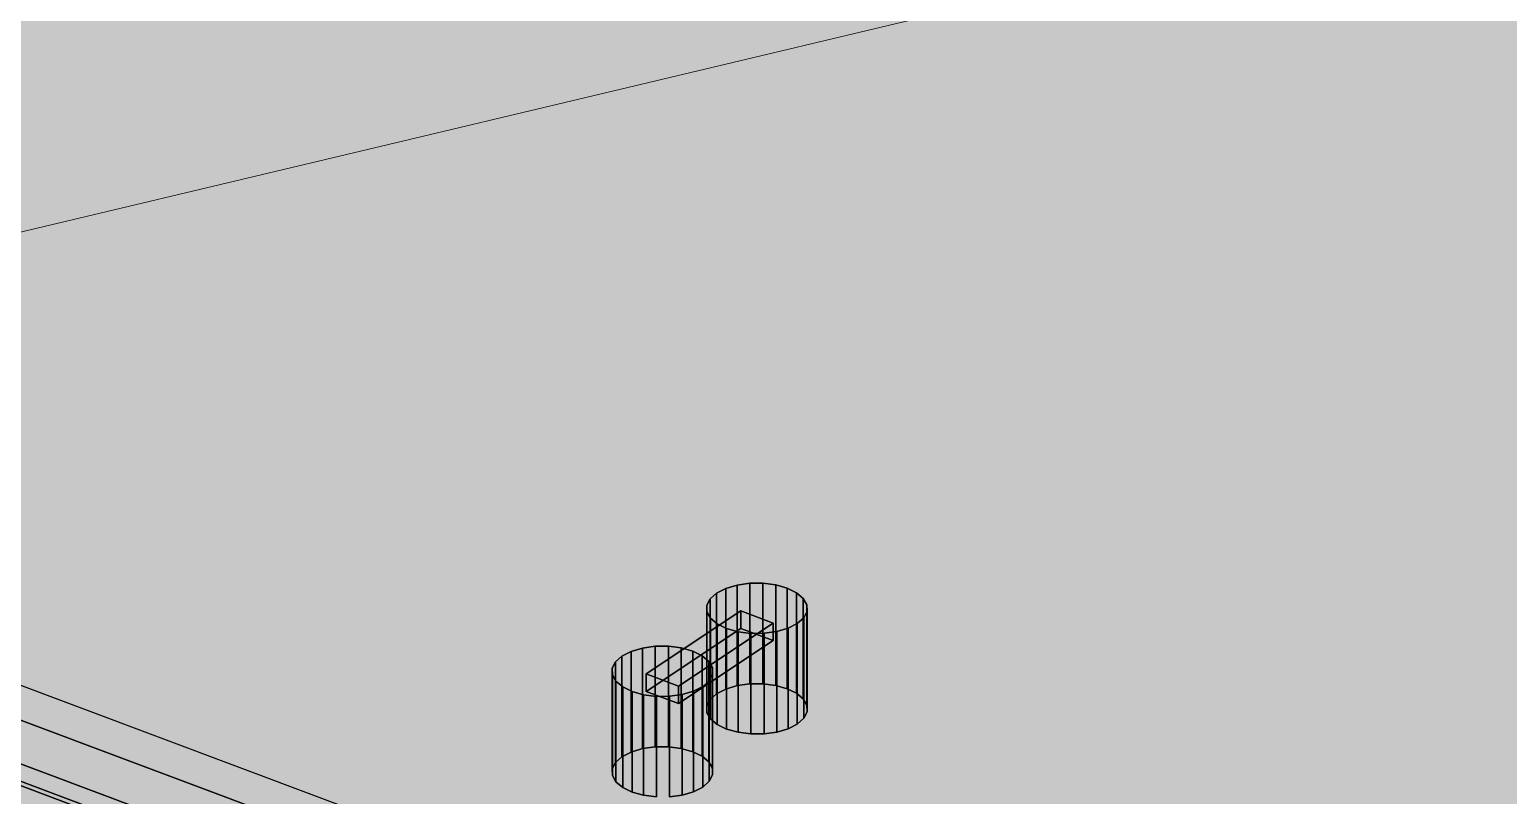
# Model space of a CAD drawing. Header units: millimetres. Extents: x 50 to 612415, y 2 to 4150.
# Drawn here: x 483100.1 to 483331.7, y 2076.5 to 2196.5 of the extents above; entities that cross this region are included whole.
import ezdxf

# ---------------------------------------------------------------- set-up
doc = ezdxf.new("R2010")
doc.units = ezdxf.units.MM
for name, color, linetype, lineweight in [('DIM', 7, 'Continuous', 13), ('HATCH', 8, 'Continuous', 9), ('OUTLINE', 7, 'Continuous', 25)]:
    doc.layers.add(name, color=color, linetype=linetype, lineweight=lineweight)

msp = doc.modelspace()

# ---------------------------------------------------------------- hatches: boundary and pattern name
at = {"layer": 'HATCH', "true_color": 0xccae87}
for points in [[(482302.6, 2721.469), (482300.534, 2722.479), (483404.917, 2049.754)], [(482300.534, 2722.479), (482644.325, 2334.482), (483403.441, 2050.476)], [(482300.534, 2722.479), (483403.441, 2050.476), (483404.917, 2049.754)], [(482517.682, 2640.813), (482302.6, 2721.469), (483655.424, 1955.814)], [(482302.6, 2721.469), (483404.917, 2049.754), (483653.949, 1956.535)], [(482302.6, 2721.469), (483653.949, 1956.535), (483655.424, 1955.814)], [(483404.917, 2044.275), (482300.534, 2717.001), (482302.6, 2715.99)], [(483403.441, 2044.997), (482644.325, 2329.004), (482300.534, 2717.001)], [(483404.917, 2044.275), (483403.441, 2044.997), (482300.534, 2717.001)], [(483655.424, 1950.335), (482302.6, 2715.99), (482517.682, 2635.334)], [(483653.949, 1951.057), (483404.917, 2044.275), (482302.6, 2715.99)], [(483655.424, 1950.335), (483653.949, 1951.057), (482302.6, 2715.99)], [(482732.765, 2560.157), (482517.682, 2640.813), (483655.424, 1955.814)], [(483655.424, 1950.335), (482517.682, 2635.334), (482732.765, 2554.679)], [(482947.847, 2479.501), (482732.765, 2560.157), (483655.424, 1955.814)], [(483655.424, 1950.335), (482732.765, 2554.679), (482947.847, 2474.023)], [(482665.499, 2504.951), (482644.904, 2326.978), (483403.441, 2044.997)], [(482666.975, 2504.229), (482665.499, 2504.951), (483404.917, 2044.275)], [(482665.499, 2504.951), (483403.441, 2044.997), (483404.917, 2044.275)], [(483008.576, 2376.129), (482666.975, 2504.229), (483655.424, 1950.335)], [(482666.975, 2504.229), (483404.917, 2044.275), (483653.949, 1951.057)], [(482666.975, 2504.229), (483653.949, 1951.057), (483655.424, 1950.335)], [(482665.499, 2498.103), (482644.904, 2320.13), (483403.441, 2038.149)], [(483403.441, 2038.149), (482644.904, 2320.13), (482665.499, 2498.103)], [(482666.975, 2497.381), (482665.499, 2498.103), (483404.917, 2037.427)], [(483404.917, 2037.427), (482665.499, 2498.103), (482666.975, 2497.381)], [(482665.499, 2498.103), (483403.441, 2038.149), (483404.917, 2037.427)], [(483404.917, 2037.427), (483403.441, 2038.149), (482665.499, 2498.103)], [(483008.576, 2369.281), (482666.975, 2497.381), (483655.424, 1943.487)], [(483655.424, 1943.487), (482666.975, 2497.381), (483008.576, 2369.281)], [(482666.975, 2497.381), (483404.917, 2037.427), (483653.949, 1944.209)], [(483653.949, 1944.209), (483404.917, 2037.427), (482666.975, 2497.381)], [(482666.975, 2497.381), (483653.949, 1944.209), (483655.424, 1943.487)], [(483655.424, 1943.487), (483653.949, 1944.209), (482666.975, 2497.381)], [(482665.499, 2495.364), (482644.904, 2317.39), (483403.441, 2035.41)], [(483403.441, 2035.41), (482644.904, 2317.39), (482665.499, 2495.364)], [(483403.441, 2034.725), (482644.904, 2316.706), (482665.499, 2494.679)], [(483404.917, 2034.688), (482665.499, 2495.364), (482666.975, 2494.642)], [(482666.975, 2494.642), (482665.499, 2495.364), (483655.424, 1940.748)], [(482665.499, 2495.364), (483403.441, 2035.41), (483404.917, 2034.688)], [(483404.917, 2034.688), (483403.441, 2035.41), (482665.499, 2495.364)], [(482665.499, 2495.364), (483404.917, 2034.688), (483653.949, 1941.47)], [(482665.499, 2495.364), (483653.949, 1941.47), (483655.424, 1940.748)], [(483655.424, 1940.063), (482665.499, 2494.679), (482666.975, 2493.957)], [(482666.975, 2493.957), (482665.499, 2494.679), (483707.276, 1909.123)], [(482665.499, 2494.679), (482695.125, 2288.68), (483327.72, 2051.457)], [(483404.917, 2034.003), (483403.441, 2034.725), (482665.499, 2494.679)], [(483653.949, 1940.785), (483404.917, 2034.003), (482665.499, 2494.679)], [(482665.499, 2494.679), (483327.72, 2051.457), (483707.276, 1909.123)], [(483655.424, 1940.063), (483653.949, 1940.785), (482665.499, 2494.679)], [(483008.576, 2366.542), (482666.975, 2494.642), (483655.424, 1940.748)], [(483655.424, 1940.748), (482666.975, 2494.642), (483008.576, 2366.542)], [(483653.949, 1941.47), (483404.917, 2034.688), (482666.975, 2494.642)], [(483655.424, 1940.748), (483653.949, 1941.47), (482666.975, 2494.642)], [(483655.424, 1940.063), (482666.975, 2493.957), (483008.576, 2365.857)], [(483008.576, 2365.857), (482666.975, 2493.957), (483707.276, 1909.123)], [(482666.975, 2490.533), (482665.499, 2491.255), (483707.276, 1905.699)], [(483707.276, 1905.699), (482665.499, 2491.255), (482666.975, 2490.533)], [(482665.499, 2491.255), (482695.125, 2285.256), (483327.72, 2048.033)], [(483327.72, 2048.033), (482695.125, 2285.256), (482665.499, 2491.255)], [(482665.499, 2491.255), (483327.72, 2048.033), (483707.276, 1905.699)], [(483707.276, 1905.699), (483327.72, 2048.033), (482665.499, 2491.255)], [(483008.576, 2362.433), (482666.975, 2490.533), (483707.276, 1905.699)], [(483707.276, 1905.699), (482666.975, 2490.533), (483008.576, 2362.433)], [(483707.276, 1900.221), (482665.499, 2485.776), (482666.975, 2485.055)], [(483327.72, 2042.555), (482695.125, 2279.778), (482665.499, 2485.776)], [(483707.276, 1900.221), (483327.72, 2042.555), (482665.499, 2485.776)], [(483707.276, 1900.221), (482666.975, 2485.055), (483008.576, 2356.954)], [(483162.929, 2398.845), (482947.847, 2479.501), (483655.424, 1955.814)], [(483655.424, 1950.335), (482947.847, 2474.023), (483162.929, 2393.367)], [(482381.801, 2423.706), (482695.125, 2304.431), (483327.72, 2067.208)], [(482632.309, 2329.766), (482381.801, 2423.706), (483707.276, 1924.874)], [(482381.801, 2423.706), (483327.72, 2067.208), (483707.276, 1924.874)], [(482381.801, 2418.228), (482695.125, 2298.952), (483327.72, 2061.729)], [(483327.72, 2061.729), (482695.125, 2298.952), (482381.801, 2418.228)], [(482632.309, 2324.288), (482381.801, 2418.228), (483707.276, 1919.396)], [(483707.276, 1919.396), (482381.801, 2418.228), (482632.309, 2324.288)], [(482381.801, 2418.228), (483327.72, 2061.729), (483707.276, 1919.396)], [(483707.276, 1919.396), (483327.72, 2061.729), (482381.801, 2418.228)], [(482381.801, 2411.38), (482695.125, 2292.104), (483327.72, 2054.881)], [(483327.72, 2054.881), (482695.125, 2292.104), (482381.801, 2411.38)], [(482632.309, 2317.44), (482381.801, 2411.38), (483707.276, 1912.548)], [(483707.276, 1912.548), (482381.801, 2411.38), (482632.309, 2317.44)], [(482381.801, 2411.38), (483327.72, 2054.881), (483707.276, 1912.548)], [(483707.276, 1912.548), (483327.72, 2054.881), (482381.801, 2411.38)], [(482381.801, 2408.641), (482695.125, 2289.365), (483327.72, 2052.142)], [(483327.72, 2052.142), (482695.125, 2289.365), (482381.801, 2408.641)], [(482632.309, 2314.7), (482381.801, 2408.641), (483707.276, 1909.808)], [(483707.276, 1909.808), (482381.801, 2408.641), (482632.309, 2314.7)], [(482381.801, 2408.641), (483327.72, 2052.142), (483707.276, 1909.808)], [(483707.276, 1909.808), (483327.72, 2052.142), (482381.801, 2408.641)], [(483327.72, 2051.457), (482695.125, 2288.68), (482381.801, 2407.956)], [(483707.276, 1909.123), (482381.801, 2407.956), (482632.309, 2314.016)], [(483707.276, 1909.123), (483327.72, 2051.457), (482381.801, 2407.956)], [(483388.132, 2233.795), (483008.576, 2376.129), (483655.424, 1950.335)], [(483388.132, 2226.947), (483008.576, 2369.281), (483655.424, 1943.487)], [(483655.424, 1943.487), (483008.576, 2369.281), (483388.132, 2226.947)], [(483388.132, 2224.208), (483008.576, 2366.542), (483655.424, 1940.748)], [(483655.424, 1940.748), (483008.576, 2366.542), (483388.132, 2224.208)], [(483655.424, 1940.063), (483008.576, 2365.857), (483388.132, 2223.523)], [(483388.132, 2223.523), (483008.576, 2365.857), (483707.276, 1909.123)], [(483388.132, 2220.099), (483008.576, 2362.433), (483707.276, 1905.699)], [(483707.276, 1905.699), (483008.576, 2362.433), (483388.132, 2220.099)], [(483707.276, 1900.221), (483008.576, 2356.954), (483388.132, 2214.621)], [(482644.325, 2334.482), (482644.881, 2333.488), (483403.441, 2050.476)], [(482644.904, 2332.456), (482644.391, 2331.456), (483403.441, 2050.476)], [(482644.881, 2333.488), (482644.904, 2332.456), (483403.441, 2050.476)], [(483391.358, 2048.785), (482643.379, 2330.557), (482641.935, 2329.819)], [(482644.391, 2331.456), (482643.379, 2330.557), (483392.371, 2049.685)], [(483391.358, 2048.785), (483392.371, 2049.685), (482643.379, 2330.557)], [(482644.391, 2331.456), (483397.579, 2051.227), (483399.643, 2051.238)], [(482644.391, 2331.456), (483399.643, 2051.238), (483401.642, 2050.982)], [(482644.391, 2331.456), (483395.591, 2050.949), (483397.579, 2051.227)], [(482644.391, 2331.456), (483401.642, 2050.982), (483403.441, 2050.476)], [(482644.391, 2331.456), (483393.814, 2050.423), (483395.591, 2050.949)], [(482644.391, 2331.456), (483392.371, 2049.685), (483393.814, 2050.423)], [(483391.358, 2048.785), (482634.107, 2329.26), (482632.309, 2329.766)], [(483390.846, 2047.786), (483391.358, 2048.785), (482632.309, 2329.766)], [(483390.869, 2046.754), (483390.846, 2047.786), (482632.309, 2329.766)], [(483391.425, 2045.76), (483390.869, 2046.754), (482632.309, 2329.766)], [(483392.477, 2044.871), (483391.425, 2045.76), (482632.309, 2329.766)], [(483393.952, 2044.15), (483392.477, 2044.871), (482632.309, 2329.766)], [(483393.952, 2044.15), (482632.309, 2329.766), (483707.276, 1924.874)], [(483391.358, 2048.785), (482636.107, 2329.004), (482634.107, 2329.26)], [(483391.358, 2048.785), (482638.171, 2329.015), (482636.107, 2329.004)], [(483391.358, 2048.785), (482640.159, 2329.293), (482638.171, 2329.015)], [(483391.358, 2048.785), (482641.935, 2329.819), (482640.159, 2329.293)], [(483403.441, 2044.997), (482644.881, 2328.01), (482644.325, 2329.004)], [(483403.441, 2044.997), (482644.904, 2326.978), (482644.881, 2328.01)], [(482644.391, 2325.978), (482643.379, 2325.078), (483392.371, 2044.206)], [(483392.371, 2044.206), (482643.379, 2325.078), (482644.391, 2325.978)], [(482644.904, 2326.978), (482644.391, 2325.978), (483403.441, 2044.997)], [(483403.441, 2044.997), (482644.391, 2325.978), (482644.904, 2326.978)], [(482644.391, 2325.978), (483397.579, 2045.748), (483399.643, 2045.76)], [(483399.643, 2045.76), (483397.579, 2045.748), (482644.391, 2325.978)], [(482644.391, 2325.978), (483399.643, 2045.76), (483401.642, 2045.503)], [(483401.642, 2045.503), (483399.643, 2045.76), (482644.391, 2325.978)], [(482644.391, 2325.978), (483395.591, 2045.47), (483397.579, 2045.748)], [(483397.579, 2045.748), (483395.591, 2045.47), (482644.391, 2325.978)], [(482644.391, 2325.978), (483401.642, 2045.503), (483403.441, 2044.997)], [(483403.441, 2044.997), (483401.642, 2045.503), (482644.391, 2325.978)], [(482644.391, 2325.978), (483393.814, 2044.944), (483395.591, 2045.47)], [(483395.591, 2045.47), (483393.814, 2044.944), (482644.391, 2325.978)], [(482644.391, 2325.978), (483392.371, 2044.206), (483393.814, 2044.944)], [(483393.814, 2044.944), (483392.371, 2044.206), (482644.391, 2325.978)], [(483391.358, 2043.307), (482634.107, 2323.781), (482632.309, 2324.288)], [(482632.309, 2324.288), (482634.107, 2323.781), (483391.358, 2043.307)], [(482632.309, 2324.288), (483391.358, 2043.307), (483390.846, 2042.307)], [(483390.846, 2042.307), (483391.358, 2043.307), (482632.309, 2324.288)], [(483390.869, 2041.275), (483390.846, 2042.307), (482632.309, 2324.288)], [(482632.309, 2324.288), (483390.846, 2042.307), (483390.869, 2041.275)], [(483391.425, 2040.281), (483390.869, 2041.275), (482632.309, 2324.288)], [(482632.309, 2324.288), (483390.869, 2041.275), (483391.425, 2040.281)], [(482632.309, 2324.288), (483391.425, 2040.281), (483392.477, 2039.393)], [(483392.477, 2039.393), (483391.425, 2040.281), (482632.309, 2324.288)], [(483393.952, 2038.671), (483392.477, 2039.393), (482632.309, 2324.288)], [(482632.309, 2324.288), (483392.477, 2039.393), (483393.952, 2038.671)], [(483393.952, 2038.671), (482632.309, 2324.288), (483707.276, 1919.396)], [(483707.276, 1919.396), (482632.309, 2324.288), (483393.952, 2038.671)], [(483391.358, 2043.307), (482636.107, 2323.525), (482634.107, 2323.781)], [(482634.107, 2323.781), (482636.107, 2323.525), (483391.358, 2043.307)], [(483391.358, 2043.307), (482638.171, 2323.537), (482636.107, 2323.525)], [(482636.107, 2323.525), (482638.171, 2323.537), (483391.358, 2043.307)], [(483391.358, 2043.307), (482640.159, 2323.815), (482638.171, 2323.537)], [(482638.171, 2323.537), (482640.159, 2323.815), (483391.358, 2043.307)], [(483391.358, 2043.307), (482641.935, 2324.341), (482640.159, 2323.815)], [(482640.159, 2323.815), (482641.935, 2324.341), (483391.358, 2043.307)], [(483391.358, 2043.307), (482643.379, 2325.078), (482641.935, 2324.341)], [(482641.935, 2324.341), (482643.379, 2325.078), (483391.358, 2043.307)], [(483391.358, 2043.307), (483392.371, 2044.206), (482643.379, 2325.078)], [(482643.379, 2325.078), (483392.371, 2044.206), (483391.358, 2043.307)], [(482644.391, 2319.13), (482643.379, 2318.23), (483392.371, 2037.358)], [(483392.371, 2037.358), (482643.379, 2318.23), (482644.391, 2319.13)], [(482644.904, 2320.13), (482644.391, 2319.13), (483403.441, 2038.149)], [(483403.441, 2038.149), (482644.391, 2319.13), (482644.904, 2320.13)], [(482644.391, 2319.13), (483397.579, 2038.9), (483399.643, 2038.912)], [(483399.643, 2038.912), (483397.579, 2038.9), (482644.391, 2319.13)], [(482644.391, 2319.13), (483399.643, 2038.912), (483401.642, 2038.655)], [(483401.642, 2038.655), (483399.643, 2038.912), (482644.391, 2319.13)], [(482644.391, 2319.13), (483395.591, 2038.622), (483397.579, 2038.9)], [(483397.579, 2038.9), (483395.591, 2038.622), (482644.391, 2319.13)], [(482644.391, 2319.13), (483401.642, 2038.655), (483403.441, 2038.149)], [(483403.441, 2038.149), (483401.642, 2038.655), (482644.391, 2319.13)], [(482644.391, 2319.13), (483393.814, 2038.096), (483395.591, 2038.622)], [(483395.591, 2038.622), (483393.814, 2038.096), (482644.391, 2319.13)], [(482644.391, 2319.13), (483392.371, 2037.358), (483393.814, 2038.096)], [(483393.814, 2038.096), (483392.371, 2037.358), (482644.391, 2319.13)], [(483391.358, 2036.459), (482634.107, 2316.933), (482632.309, 2317.44)], [(482632.309, 2317.44), (482634.107, 2316.933), (483391.358, 2036.459)], [(482632.309, 2317.44), (483391.358, 2036.459), (483390.846, 2035.459)], [(483390.846, 2035.459), (483391.358, 2036.459), (482632.309, 2317.44)], [(483390.869, 2034.427), (483390.846, 2035.459), (482632.309, 2317.44)], [(482632.309, 2317.44), (483390.846, 2035.459), (483390.869, 2034.427)], [(483391.425, 2033.433), (483390.869, 2034.427), (482632.309, 2317.44)], [(482632.309, 2317.44), (483390.869, 2034.427), (483391.425, 2033.433)], [(482632.309, 2317.44), (483391.425, 2033.433), (483392.477, 2032.545)], [(483392.477, 2032.545), (483391.425, 2033.433), (482632.309, 2317.44)], [(483393.952, 2031.823), (483392.477, 2032.545), (482632.309, 2317.44)], [(482632.309, 2317.44), (483392.477, 2032.545), (483393.952, 2031.823)], [(483393.952, 2031.823), (482632.309, 2317.44), (483707.276, 1912.548)], [(483707.276, 1912.548), (482632.309, 2317.44), (483393.952, 2031.823)], [(483391.358, 2036.459), (482636.107, 2316.677), (482634.107, 2316.933)], [(482634.107, 2316.933), (482636.107, 2316.677), (483391.358, 2036.459)], [(483391.358, 2036.459), (482638.171, 2316.689), (482636.107, 2316.677)], [(482636.107, 2316.677), (482638.171, 2316.689), (483391.358, 2036.459)], [(483391.358, 2036.459), (482640.159, 2316.967), (482638.171, 2316.689)], [(482638.171, 2316.689), (482640.159, 2316.967), (483391.358, 2036.459)], [(483391.358, 2036.459), (482641.935, 2317.493), (482640.159, 2316.967)], [(482640.159, 2316.967), (482641.935, 2317.493), (483391.358, 2036.459)], [(483391.358, 2036.459), (482643.379, 2318.23), (482641.935, 2317.493)], [(482641.935, 2317.493), (482643.379, 2318.23), (483391.358, 2036.459)], [(483391.358, 2036.459), (483392.371, 2037.358), (482643.379, 2318.23)], [(482643.379, 2318.23), (483392.371, 2037.358), (483391.358, 2036.459)], [(482644.391, 2316.391), (482643.379, 2315.491), (483392.371, 2034.619)], [(483392.371, 2034.619), (482643.379, 2315.491), (482644.391, 2316.391)], [(482644.904, 2317.39), (482644.391, 2316.391), (483403.441, 2035.41)], [(483403.441, 2035.41), (482644.391, 2316.391), (482644.904, 2317.39)], [(483403.441, 2034.725), (482644.391, 2315.706), (482644.904, 2316.706)], [(482644.391, 2316.391), (483397.579, 2036.161), (483399.643, 2036.172)], [(483399.643, 2036.172), (483397.579, 2036.161), (482644.391, 2316.391)], [(482644.391, 2316.391), (483399.643, 2036.172), (483401.642, 2035.916)], [(483401.642, 2035.916), (483399.643, 2036.172), (482644.391, 2316.391)], [(482644.391, 2316.391), (483395.591, 2035.883), (483397.579, 2036.161)], [(483397.579, 2036.161), (483395.591, 2035.883), (482644.391, 2316.391)], [(482644.391, 2316.391), (483401.642, 2035.916), (483403.441, 2035.41)], [(483403.441, 2035.41), (483401.642, 2035.916), (482644.391, 2316.391)], [(482644.391, 2316.391), (483393.814, 2035.357), (483395.591, 2035.883)], [(483395.591, 2035.883), (483393.814, 2035.357), (482644.391, 2316.391)], [(482644.391, 2316.391), (483392.371, 2034.619), (483393.814, 2035.357)], [(483393.814, 2035.357), (483392.371, 2034.619), (482644.391, 2316.391)], [(483391.358, 2033.72), (482634.107, 2314.194), (482632.309, 2314.7)], [(482632.309, 2314.7), (482634.107, 2314.194), (483391.358, 2033.72)], [(482632.309, 2314.7), (483391.358, 2033.72), (483390.846, 2032.72)], [(483390.846, 2032.72), (483391.358, 2033.72), (482632.309, 2314.7)], [(483390.869, 2031.688), (483390.846, 2032.72), (482632.309, 2314.7)], [(482632.309, 2314.7), (483390.846, 2032.72), (483390.869, 2031.688)], [(483391.425, 2030.694), (483390.869, 2031.688), (482632.309, 2314.7)], [(482632.309, 2314.7), (483390.869, 2031.688), (483391.425, 2030.694)], [(482632.309, 2314.7), (483391.425, 2030.694), (483392.477, 2029.806)], [(483392.477, 2029.806), (483391.425, 2030.694), (482632.309, 2314.7)], [(483393.952, 2029.084), (483392.477, 2029.806), (482632.309, 2314.7)], [(482632.309, 2314.7), (483392.477, 2029.806), (483393.952, 2029.084)], [(483393.952, 2029.084), (482632.309, 2314.7), (483707.276, 1909.808)], [(483707.276, 1909.808), (482632.309, 2314.7), (483393.952, 2029.084)], [(482632.309, 2314.016), (482634.107, 2313.509), (483391.358, 2033.035)], [(482632.309, 2314.016), (483391.358, 2033.035), (483390.846, 2032.035)], [(482632.309, 2314.016), (483390.846, 2032.035), (483390.869, 2031.003)], [(482632.309, 2314.016), (483390.869, 2031.003), (483391.425, 2030.009)], [(482632.309, 2314.016), (483391.425, 2030.009), (483392.477, 2029.121)], [(482632.309, 2314.016), (483392.477, 2029.121), (483393.952, 2028.399)], [(483707.276, 1909.123), (482632.309, 2314.016), (483393.952, 2028.399)], [(483391.358, 2033.72), (482636.107, 2313.938), (482634.107, 2314.194)], [(482634.107, 2314.194), (482636.107, 2313.938), (483391.358, 2033.72)], [(483391.358, 2033.72), (482638.171, 2313.949), (482636.107, 2313.938)], [(482636.107, 2313.938), (482638.171, 2313.949), (483391.358, 2033.72)], [(483391.358, 2033.72), (482640.159, 2314.227), (482638.171, 2313.949)], [(482638.171, 2313.949), (482640.159, 2314.227), (483391.358, 2033.72)], [(483391.358, 2033.72), (482641.935, 2314.753), (482640.159, 2314.227)], [(482640.159, 2314.227), (482641.935, 2314.753), (483391.358, 2033.72)], [(482640.159, 2313.543), (482641.935, 2314.069), (483391.358, 2033.035)], [(483391.358, 2033.72), (482643.379, 2315.491), (482641.935, 2314.753)], [(482641.935, 2314.753), (482643.379, 2315.491), (483391.358, 2033.72)], [(482641.935, 2314.069), (482643.379, 2314.806), (483391.358, 2033.035)], [(483392.371, 2033.934), (482643.379, 2314.806), (482644.391, 2315.706)], [(483391.358, 2033.72), (483392.371, 2034.619), (482643.379, 2315.491)], [(482643.379, 2315.491), (483392.371, 2034.619), (483391.358, 2033.72)], [(482643.379, 2314.806), (483392.371, 2033.934), (483391.358, 2033.035)], [(483399.643, 2035.487), (483397.579, 2035.476), (482644.391, 2315.706)], [(483401.642, 2035.231), (483399.643, 2035.487), (482644.391, 2315.706)], [(483397.579, 2035.476), (483395.591, 2035.198), (482644.391, 2315.706)], [(483403.441, 2034.725), (483401.642, 2035.231), (482644.391, 2315.706)], [(483395.591, 2035.198), (483393.814, 2034.672), (482644.391, 2315.706)], [(483393.814, 2034.672), (483392.371, 2033.934), (482644.391, 2315.706)], [(482634.107, 2313.509), (482636.107, 2313.253), (483391.358, 2033.035)], [(482636.107, 2313.253), (482638.171, 2313.265), (483391.358, 2033.035)], [(482638.171, 2313.265), (482640.159, 2313.543), (483391.358, 2033.035)], [(482695.125, 2304.431), (482638.192, 2266.475), (483270.786, 2029.252)], [(482695.125, 2304.431), (483270.786, 2029.252), (483327.72, 2067.208)], [(482695.125, 2298.952), (482638.192, 2260.997), (483270.786, 2023.774)], [(483270.786, 2023.774), (482638.192, 2260.997), (482695.125, 2298.952)], [(482695.125, 2298.952), (483270.786, 2023.774), (483327.72, 2061.729)], [(483327.72, 2061.729), (483270.786, 2023.774), (482695.125, 2298.952)], [(482695.125, 2292.104), (482638.192, 2254.149), (483270.786, 2016.926)], [(483270.786, 2016.926), (482638.192, 2254.149), (482695.125, 2292.104)], [(482695.125, 2292.104), (483270.786, 2016.926), (483327.72, 2054.881)], [(483327.72, 2054.881), (483270.786, 2016.926), (482695.125, 2292.104)], [(482695.125, 2289.365), (482638.192, 2251.409), (483270.786, 2014.186)], [(483270.786, 2014.186), (482638.192, 2251.409), (482695.125, 2289.365)], [(482695.125, 2288.68), (482638.192, 2250.725), (483270.786, 2013.502)], [(483270.786, 2013.502), (482638.192, 2250.725), (482695.125, 2288.68)], [(482695.125, 2289.365), (483270.786, 2014.186), (483327.72, 2052.142)], [(483327.72, 2052.142), (483270.786, 2014.186), (482695.125, 2289.365)], [(482695.125, 2288.68), (483270.786, 2013.502), (483327.72, 2051.457)], [(483327.72, 2051.457), (483270.786, 2013.502), (482695.125, 2288.68)], [(482695.125, 2285.256), (482638.192, 2247.301), (483270.786, 2010.078)], [(483270.786, 2010.078), (482638.192, 2247.301), (482695.125, 2285.256)], [(482695.125, 2285.256), (483270.786, 2010.078), (483327.72, 2048.033)], [(483327.72, 2048.033), (483270.786, 2010.078), (482695.125, 2285.256)], [(483270.786, 2004.599), (482638.192, 2241.822), (482695.125, 2279.778)], [(483327.72, 2042.555), (483270.786, 2004.599), (482695.125, 2279.778)]]:
    msp.add_hatch(color=43, dxfattribs=at).paths.add_polyline_path(points)
at = {"layer": 'HATCH', "true_color": 0xc0a47f}
for points in [[(483270.786, 2023.774), (482638.192, 2260.997), (482638.192, 2266.475), (483270.786, 2029.252)], [(483270.786, 2016.926), (482638.192, 2254.149), (482638.192, 2260.997), (483270.786, 2023.774)], [(483270.786, 2014.186), (482638.192, 2251.409), (482638.192, 2254.149), (483270.786, 2016.926)], [(483270.786, 2013.502), (482638.192, 2250.725), (482638.192, 2251.409), (483270.786, 2014.186)], [(483270.786, 2010.078), (482638.192, 2247.301), (482638.192, 2250.725), (483270.786, 2013.502)]]:
    msp.add_hatch(color=33, dxfattribs=at).paths.add_polyline_path(points)
at = {"layer": 'HATCH', "true_color": 0xa8aeb1}
for points in [[(483207.653, 2092.457), (483206.641, 2091.558), (483206.641, 2107.308), (483207.653, 2108.208)], [(483220.305, 2087.713), (483221.318, 2088.612), (483221.318, 2104.363), (483220.305, 2103.463)], [(483192.851, 2082.589), (483191.838, 2081.689), (483191.838, 2097.44), (483192.851, 2098.339)], [(483205.502, 2077.844), (483206.515, 2078.744), (483206.515, 2094.494), (483205.502, 2093.595)]]:
    msp.add_hatch(color=253, dxfattribs=at).paths.add_polyline_path(points)
at = {"layer": 'HATCH', "true_color": 0xb7bcc0}
for points in [[(483217.085, 2102.2), (483207.653, 2108.208), (483206.641, 2107.308)], [(483217.085, 2102.2), (483209.097, 2108.946), (483207.653, 2108.208)], [(483217.085, 2102.2), (483210.873, 2109.472), (483209.097, 2108.946)], [(483217.085, 2102.2), (483212.861, 2109.75), (483210.873, 2109.472)], [(483217.085, 2102.2), (483214.925, 2109.761), (483212.861, 2109.75)], [(483217.085, 2102.2), (483216.925, 2109.505), (483214.925, 2109.761)], [(483217.085, 2102.2), (483218.724, 2108.999), (483216.925, 2109.505)], [(483217.085, 2102.2), (483220.199, 2108.277), (483218.724, 2108.999)], [(483217.085, 2102.2), (483221.251, 2107.389), (483220.199, 2108.277)], [(483211.449, 2105.415), (483196.646, 2095.546), (483201.707, 2093.649)], [(483211.449, 2105.415), (483201.707, 2093.649), (483216.51, 2103.517)], [(483217.085, 2102.2), (483206.641, 2107.308), (483206.129, 2106.309)], [(483217.085, 2102.2), (483206.129, 2106.309), (483206.151, 2105.277)], [(483217.085, 2102.2), (483221.807, 2106.395), (483221.251, 2107.389)], [(483217.085, 2102.2), (483221.83, 2105.363), (483221.807, 2106.395)], [(483217.085, 2102.2), (483206.151, 2105.277), (483206.707, 2104.283)], [(483217.085, 2102.2), (483206.707, 2104.283), (483207.759, 2103.394)], [(483217.085, 2102.2), (483207.759, 2103.394), (483209.235, 2102.673)], [(483217.085, 2102.2), (483221.318, 2104.363), (483221.83, 2105.363)], [(483217.085, 2102.2), (483220.305, 2103.463), (483221.318, 2104.363)], [(483217.085, 2102.2), (483218.862, 2102.726), (483220.305, 2103.463)], [(483201.707, 2090.909), (483196.646, 2092.807), (483211.449, 2102.676)], [(483216.51, 2100.778), (483201.707, 2090.909), (483211.449, 2102.676)], [(483217.085, 2102.2), (483209.235, 2102.673), (483211.034, 2102.166)], [(483217.085, 2102.2), (483211.034, 2102.166), (483213.033, 2101.91)], [(483217.085, 2102.2), (483213.033, 2101.91), (483215.097, 2101.922)], [(483202.283, 2092.331), (483194.294, 2099.077), (483192.851, 2098.339)], [(483202.283, 2092.331), (483196.07, 2099.603), (483194.294, 2099.077)], [(483202.283, 2092.331), (483198.058, 2099.881), (483196.07, 2099.603)], [(483202.283, 2092.331), (483200.122, 2099.893), (483198.058, 2099.881)], [(483202.283, 2092.331), (483202.122, 2099.636), (483200.122, 2099.893)], [(483202.283, 2092.331), (483203.921, 2099.13), (483202.122, 2099.636)], [(483202.283, 2092.331), (483205.397, 2098.408), (483203.921, 2099.13)], [(483202.283, 2092.331), (483191.838, 2097.44), (483191.326, 2096.44)], [(483202.283, 2092.331), (483191.326, 2096.44), (483191.349, 2095.408)], [(483202.283, 2092.331), (483192.851, 2098.339), (483191.838, 2097.44)], [(483202.283, 2092.331), (483206.448, 2097.52), (483205.397, 2098.408)], [(483202.283, 2092.331), (483207.004, 2096.526), (483206.448, 2097.52)], [(483202.283, 2092.331), (483207.027, 2095.494), (483207.004, 2096.526)], [(483202.283, 2092.331), (483191.349, 2095.408), (483191.905, 2094.414)], [(483202.283, 2092.331), (483191.905, 2094.414), (483192.956, 2093.526)], [(483202.283, 2092.331), (483206.515, 2094.494), (483207.027, 2095.494)], [(483202.283, 2092.331), (483205.502, 2093.595), (483206.515, 2094.494)], [(483210.873, 2093.721), (483212.861, 2093.999), (483217.085, 2086.449)], [(483212.861, 2093.999), (483214.925, 2094.011), (483217.085, 2086.449)], [(483214.925, 2094.011), (483216.925, 2093.754), (483217.085, 2086.449)], [(483202.283, 2092.331), (483192.956, 2093.526), (483194.432, 2092.804)], [(483202.283, 2092.331), (483194.432, 2092.804), (483196.231, 2092.298)], [(483202.283, 2092.331), (483196.231, 2092.298), (483198.231, 2092.042)], [(483202.283, 2092.331), (483198.231, 2092.042), (483200.295, 2092.053)], [(483202.283, 2092.331), (483204.059, 2092.857), (483205.502, 2093.595)], [(483206.129, 2090.558), (483206.641, 2091.558), (483217.085, 2086.449)], [(483206.641, 2091.558), (483207.653, 2092.457), (483217.085, 2086.449)], [(483207.653, 2092.457), (483209.097, 2093.195), (483217.085, 2086.449)], [(483209.097, 2093.195), (483210.873, 2093.721), (483217.085, 2086.449)], [(483216.925, 2093.754), (483218.724, 2093.248), (483217.085, 2086.449)], [(483218.724, 2093.248), (483220.199, 2092.526), (483217.085, 2086.449)], [(483220.199, 2092.526), (483221.251, 2091.638), (483217.085, 2086.449)], [(483221.251, 2091.638), (483221.807, 2090.644), (483217.085, 2086.449)], [(483206.151, 2089.526), (483206.129, 2090.558), (483217.085, 2086.449)], [(483206.707, 2088.532), (483206.151, 2089.526), (483217.085, 2086.449)], [(483221.807, 2090.644), (483221.83, 2089.612), (483217.085, 2086.449)], [(483221.83, 2089.612), (483221.318, 2088.612), (483217.085, 2086.449)], [(483207.759, 2087.644), (483206.707, 2088.532), (483217.085, 2086.449)], [(483209.235, 2086.922), (483207.759, 2087.644), (483217.085, 2086.449)], [(483211.034, 2086.416), (483209.235, 2086.922), (483217.085, 2086.449)], [(483221.318, 2088.612), (483220.305, 2087.713), (483217.085, 2086.449)], [(483220.305, 2087.713), (483218.862, 2086.975), (483217.085, 2086.449)], [(483213.033, 2086.16), (483211.034, 2086.416), (483217.085, 2086.449)], [(483215.097, 2086.171), (483213.033, 2086.16), (483217.085, 2086.449)], [(483191.838, 2081.689), (483192.851, 2082.589), (483202.283, 2076.581)], [(483192.851, 2082.589), (483194.294, 2083.327), (483202.283, 2076.581)], [(483194.294, 2083.327), (483196.07, 2083.853), (483202.283, 2076.581)], [(483196.07, 2083.853), (483198.058, 2084.131), (483202.283, 2076.581)], [(483198.058, 2084.131), (483200.122, 2084.142), (483202.283, 2076.581)], [(483200.122, 2084.142), (483202.122, 2083.886), (483202.283, 2076.581)], [(483202.122, 2083.886), (483203.921, 2083.38), (483202.283, 2076.581)], [(483203.921, 2083.38), (483205.397, 2082.658), (483202.283, 2076.581)], [(483205.397, 2082.658), (483206.448, 2081.77), (483202.283, 2076.581)], [(483191.326, 2080.69), (483191.838, 2081.689), (483202.283, 2076.581)], [(483191.349, 2079.658), (483191.326, 2080.69), (483202.283, 2076.581)], [(483206.448, 2081.77), (483207.004, 2080.776), (483202.283, 2076.581)], [(483207.004, 2080.776), (483207.027, 2079.744), (483202.283, 2076.581)], [(483191.905, 2078.664), (483191.349, 2079.658), (483202.283, 2076.581)], [(483192.956, 2077.776), (483191.905, 2078.664), (483202.283, 2076.581)], [(483194.432, 2077.054), (483192.956, 2077.776), (483202.283, 2076.581)], [(483207.027, 2079.744), (483206.515, 2078.744), (483202.283, 2076.581)], [(483206.515, 2078.744), (483205.502, 2077.844), (483202.283, 2076.581)], [(483205.502, 2077.844), (483204.059, 2077.107), (483202.283, 2076.581)], [(483196.231, 2076.548), (483194.432, 2077.054), (483202.283, 2076.581)], [(483198.231, 2076.291), (483196.231, 2076.548), (483202.283, 2076.581)], [(483200.295, 2076.303), (483198.231, 2076.291), (483202.283, 2076.581)]]:
    msp.add_hatch(color=9, dxfattribs=at).paths.add_polyline_path(points)
at = {"layer": 'HATCH', "true_color": 0xabb0b4}
for points in [[(483209.097, 2093.195), (483207.653, 2092.457), (483207.653, 2108.208), (483209.097, 2108.946)], [(483220.199, 2092.526), (483218.724, 2093.248), (483218.724, 2108.999), (483220.199, 2108.277)], [(483207.759, 2087.644), (483209.235, 2086.922), (483209.235, 2102.673), (483207.759, 2103.394)], [(483218.862, 2086.975), (483220.305, 2087.713), (483220.305, 2103.463), (483218.862, 2102.726)], [(483194.294, 2083.327), (483192.851, 2082.589), (483192.851, 2098.339), (483194.294, 2099.077)], [(483205.397, 2082.658), (483203.921, 2083.38), (483203.921, 2099.13), (483205.397, 2098.408)], [(483192.956, 2077.776), (483194.432, 2077.054), (483194.432, 2092.804), (483192.956, 2093.526)], [(483204.059, 2077.107), (483205.502, 2077.844), (483205.502, 2093.595), (483204.059, 2092.857)]]:
    msp.add_hatch(color=253, dxfattribs=at).paths.add_polyline_path(points)
at = {"layer": 'HATCH', "true_color": 0xadb2b6}
for points in [[(483210.873, 2093.721), (483209.097, 2093.195), (483209.097, 2108.946), (483210.873, 2109.472)], [(483218.724, 2093.248), (483216.925, 2093.754), (483216.925, 2109.505), (483218.724, 2108.999)], [(483209.235, 2086.922), (483211.034, 2086.416), (483211.034, 2102.166), (483209.235, 2102.673)], [(483217.085, 2086.449), (483218.862, 2086.975), (483218.862, 2102.726), (483217.085, 2102.2)], [(483196.07, 2083.853), (483194.294, 2083.327), (483194.294, 2099.077), (483196.07, 2099.603)], [(483203.921, 2083.38), (483202.122, 2083.886), (483202.122, 2099.636), (483203.921, 2099.13)], [(483194.432, 2077.054), (483196.231, 2076.548), (483196.231, 2092.298), (483194.432, 2092.804)], [(483202.283, 2076.581), (483204.059, 2077.107), (483204.059, 2092.857), (483202.283, 2092.331)]]:
    msp.add_hatch(color=253, dxfattribs=at).paths.add_polyline_path(points)
at = {"layer": 'HATCH', "true_color": 0xaeb3b7}
for points in [[(483212.861, 2093.999), (483210.873, 2093.721), (483210.873, 2109.472), (483212.861, 2109.75)], [(483216.925, 2093.754), (483214.925, 2094.011), (483214.925, 2109.761), (483216.925, 2109.505)], [(483211.034, 2086.416), (483213.033, 2086.16), (483213.033, 2101.91), (483211.034, 2102.166)], [(483215.097, 2086.171), (483217.085, 2086.449), (483217.085, 2102.2), (483215.097, 2101.922)], [(483198.058, 2084.131), (483196.07, 2083.853), (483196.07, 2099.603), (483198.058, 2099.881)], [(483202.122, 2083.886), (483200.122, 2084.142), (483200.122, 2099.893), (483202.122, 2099.636)], [(483196.231, 2076.548), (483198.231, 2076.291), (483198.231, 2092.042), (483196.231, 2092.298)], [(483200.295, 2076.303), (483202.283, 2076.581), (483202.283, 2092.331), (483200.295, 2092.053)]]:
    msp.add_hatch(color=253, dxfattribs=at).paths.add_polyline_path(points)
at = {"layer": 'HATCH', "true_color": 0xaeb4b7}
for points in [[(483214.925, 2094.011), (483212.861, 2093.999), (483212.861, 2109.75), (483214.925, 2109.761)], [(483213.033, 2086.16), (483215.097, 2086.171), (483215.097, 2101.922), (483213.033, 2101.91)], [(483200.122, 2084.142), (483198.058, 2084.131), (483198.058, 2099.881), (483200.122, 2099.893)], [(483198.231, 2076.291), (483200.295, 2076.303), (483200.295, 2092.053), (483198.231, 2092.042)]]:
    msp.add_hatch(color=253, dxfattribs=at).paths.add_polyline_path(points)
at = {"layer": 'HATCH', "true_color": 0xa9aeb1}
for points in [[(483221.251, 2091.638), (483220.199, 2092.526), (483220.199, 2108.277), (483221.251, 2107.389)], [(483206.707, 2088.532), (483207.759, 2087.644), (483207.759, 2103.394), (483206.707, 2104.283)], [(483206.448, 2081.77), (483205.397, 2082.658), (483205.397, 2098.408), (483206.448, 2097.52)], [(483191.905, 2078.664), (483192.956, 2077.776), (483192.956, 2093.526), (483191.905, 2094.414)]]:
    msp.add_hatch(color=253, dxfattribs=at).paths.add_polyline_path(points)
at = {"layer": 'HATCH', "true_color": 0xaaafb2}
for points in [[(483211.449, 2102.676), (483196.646, 2092.807), (483196.646, 2095.546), (483211.449, 2105.415)], [(483201.707, 2090.909), (483216.51, 2100.778), (483216.51, 2103.517), (483201.707, 2093.649)]]:
    msp.add_hatch(color=253, dxfattribs=at).paths.add_polyline_path(points)
at = {"layer": 'HATCH', "true_color": 0xa6abae}
for points in [[(483206.641, 2091.558), (483206.129, 2090.558), (483206.129, 2106.309), (483206.641, 2107.308)], [(483221.807, 2090.644), (483221.251, 2091.638), (483221.251, 2107.389), (483221.807, 2106.395)], [(483206.151, 2089.526), (483206.707, 2088.532), (483206.707, 2104.283), (483206.151, 2105.277)], [(483221.318, 2088.612), (483221.83, 2089.612), (483221.83, 2105.363), (483221.318, 2104.363)], [(483191.838, 2081.689), (483191.326, 2080.69), (483191.326, 2096.44), (483191.838, 2097.44)], [(483207.004, 2080.776), (483206.448, 2081.77), (483206.448, 2097.52), (483207.004, 2096.526)], [(483191.349, 2079.658), (483191.905, 2078.664), (483191.905, 2094.414), (483191.349, 2095.408)], [(483206.515, 2078.744), (483207.027, 2079.744), (483207.027, 2095.494), (483206.515, 2094.494)]]:
    msp.add_hatch(color=253, dxfattribs=at).paths.add_polyline_path(points)
at = {"layer": 'HATCH', "true_color": 0xa3a8ab}
for points in [[(483206.129, 2090.558), (483206.151, 2089.526), (483206.151, 2105.277), (483206.129, 2106.309)], [(483221.83, 2089.612), (483221.807, 2090.644), (483221.807, 2106.395), (483221.83, 2105.363)], [(483191.326, 2080.69), (483191.349, 2079.658), (483191.349, 2095.408), (483191.326, 2096.44)], [(483207.027, 2079.744), (483207.004, 2080.776), (483207.004, 2096.526), (483207.027, 2095.494)]]:
    msp.add_hatch(color=253, dxfattribs=at).paths.add_polyline_path(points)
at = {"layer": 'HATCH', "true_color": 0xacb1b5}
for points in [[(483216.51, 2100.778), (483211.449, 2102.676), (483211.449, 2105.415), (483216.51, 2103.517)], [(483196.646, 2092.807), (483201.707, 2090.909), (483201.707, 2093.649), (483196.646, 2095.546)]]:
    msp.add_hatch(color=253, dxfattribs=at).paths.add_polyline_path(points)

# ---------------------------------------------------------------- linework, layer by layer
at = {"layer": 'DIM'}
msp.add_lwpolyline([(482944.887, 2128.173), (484800, 2570), (484900, 2570)], dxfattribs=at)
at = {"layer": 'OUTLINE', "color": 139, "true_color": 0x42544a}
for p, q in [((482638.192, 2266.475), (483270.786, 2029.252)), ((482638.192, 2266.475), (483270.786, 2029.252)), ((482638.192, 2260.997), (483270.786, 2023.774)), ((483270.786, 2023.774), (482638.192, 2260.997)), ((482638.192, 2260.997), (483270.786, 2023.774)), ((483270.786, 2023.774), (482638.192, 2260.997)), ((482638.192, 2254.149), (483270.786, 2016.926)), ((483270.786, 2016.926), (482638.192, 2254.149)), ((482638.192, 2254.149), (483270.786, 2016.926)), ((483270.786, 2016.926), (482638.192, 2254.149)), ((482638.192, 2251.409), (483270.786, 2014.186)), ((483270.786, 2014.186), (482638.192, 2251.409)), ((482638.192, 2251.409), (483270.786, 2014.186)), ((483270.786, 2014.186), (482638.192, 2251.409)), ((482638.192, 2250.725), (483270.786, 2013.502)), ((483270.786, 2013.502), (482638.192, 2250.725)), ((482638.192, 2250.725), (483270.786, 2013.502)), ((483270.786, 2013.502), (482638.192, 2250.725)), ((483206.641, 2107.308), (483207.653, 2108.208)), ((483207.653, 2108.208), (483206.641, 2107.308)), ((483207.653, 2108.208), (483209.097, 2108.946)), ((483209.097, 2108.946), (483207.653, 2108.208)), ((483207.653, 2092.457), (483207.653, 2108.208)), ((483207.653, 2108.208), (483207.653, 2092.457)), ((483209.097, 2108.946), (483210.873, 2109.472)), ((483210.873, 2109.472), (483209.097, 2108.946)), ((483209.097, 2093.195), (483209.097, 2108.946)), ((483209.097, 2108.946), (483209.097, 2093.195)), ((483210.873, 2109.472), (483212.861, 2109.75)), ((483212.861, 2109.75), (483210.873, 2109.472)), ((483210.873, 2093.721), (483210.873, 2109.472)), ((483210.873, 2109.472), (483210.873, 2093.721)), ((483212.861, 2109.75), (483214.925, 2109.761)), ((483214.925, 2109.761), (483212.861, 2109.75)), ((483212.861, 2093.999), (483212.861, 2109.75)), ((483212.861, 2109.75), (483212.861, 2093.999)), ((483214.925, 2109.761), (483214.925, 2094.011)), ((483214.925, 2094.011), (483214.925, 2109.761)), ((483214.925, 2109.761), (483216.925, 2109.505)), ((483216.925, 2109.505), (483214.925, 2109.761)), ((483216.925, 2109.505), (483216.925, 2093.754)), ((483216.925, 2093.754), (483216.925, 2109.505)), ((483216.925, 2109.505), (483218.724, 2108.999)), ((483218.724, 2108.999), (483216.925, 2109.505)), ((483218.724, 2108.999), (483218.724, 2093.248)), ((483218.724, 2093.248), (483218.724, 2108.999)), ((483218.724, 2108.999), (483220.199, 2108.277)), ((483220.199, 2108.277), (483218.724, 2108.999)), ((483220.199, 2108.277), (483220.199, 2092.526)), ((483220.199, 2092.526), (483220.199, 2108.277)), ((483220.199, 2108.277), (483221.251, 2107.389)), ((483221.251, 2107.389), (483220.199, 2108.277)), ((483196.646, 2095.546), (483211.449, 2105.415)), ((483211.449, 2105.415), (483196.646, 2095.546)), ((483206.129, 2106.309), (483206.641, 2107.308)), ((483206.641, 2107.308), (483206.129, 2106.309)), ((483206.129, 2090.558), (483206.129, 2106.309)), ((483206.151, 2105.277), (483206.129, 2106.309)), ((483206.129, 2106.309), (483206.129, 2090.558)), ((483206.129, 2106.309), (483206.151, 2105.277)), ((483206.641, 2091.558), (483206.641, 2107.308)), ((483206.641, 2107.308), (483206.641, 2091.558)), ((483211.449, 2102.676), (483211.449, 2105.415)), ((483211.449, 2105.415), (483216.51, 2103.517)), ((483211.449, 2105.415), (483211.449, 2102.676)), ((483216.51, 2103.517), (483211.449, 2105.415)), ((483221.251, 2107.389), (483221.251, 2091.638)), ((483221.251, 2091.638), (483221.251, 2107.389)), ((483221.251, 2107.389), (483221.807, 2106.395)), ((483221.807, 2106.395), (483221.251, 2107.389)), ((483221.807, 2106.395), (483221.807, 2090.644)), ((483221.807, 2090.644), (483221.807, 2106.395)), ((483221.807, 2106.395), (483221.83, 2105.363)), ((483221.83, 2105.363), (483221.807, 2106.395)), ((483201.707, 2093.649), (483216.51, 2103.517)), ((483216.51, 2103.517), (483201.707, 2093.649)), ((483206.151, 2089.526), (483206.151, 2105.277)), ((483206.707, 2104.283), (483206.151, 2105.277)), ((483206.151, 2105.277), (483206.151, 2089.526)), ((483206.151, 2105.277), (483206.707, 2104.283)), ((483206.707, 2088.532), (483206.707, 2104.283)), ((483207.759, 2103.394), (483206.707, 2104.283)), ((483206.707, 2104.283), (483206.707, 2088.532)), ((483206.707, 2104.283), (483207.759, 2103.394)), ((483207.759, 2087.644), (483207.759, 2103.394)), ((483209.235, 2102.673), (483207.759, 2103.394)), ((483207.759, 2103.394), (483207.759, 2087.644)), ((483207.759, 2103.394), (483209.235, 2102.673)), ((483216.51, 2103.517), (483216.51, 2100.778)), ((483216.51, 2100.778), (483216.51, 2103.517)), ((483220.305, 2103.463), (483218.862, 2102.726)), ((483218.862, 2102.726), (483220.305, 2103.463)), ((483221.318, 2104.363), (483220.305, 2103.463)), ((483220.305, 2103.463), (483221.318, 2104.363)), ((483220.305, 2103.463), (483220.305, 2087.713)), ((483220.305, 2087.713), (483220.305, 2103.463)), ((483221.83, 2105.363), (483221.318, 2104.363)), ((483221.318, 2104.363), (483221.83, 2105.363)), ((483221.318, 2104.363), (483221.318, 2088.612)), ((483221.318, 2088.612), (483221.318, 2104.363)), ((483221.83, 2105.363), (483221.83, 2089.612)), ((483221.83, 2089.612), (483221.83, 2105.363)), ((483211.449, 2102.676), (483196.646, 2092.807)), ((483196.646, 2092.807), (483211.449, 2102.676)), ((483216.51, 2100.778), (483201.707, 2090.909)), ((483201.707, 2090.909), (483216.51, 2100.778)), ((483209.235, 2086.922), (483209.235, 2102.673)), ((483211.034, 2102.166), (483209.235, 2102.673)), ((483209.235, 2102.673), (483209.235, 2086.922)), ((483209.235, 2102.673), (483211.034, 2102.166)), ((483211.034, 2086.416), (483211.034, 2102.166)), ((483213.033, 2101.91), (483211.034, 2102.166)), ((483211.034, 2102.166), (483211.034, 2086.416)), ((483211.034, 2102.166), (483213.033, 2101.91)), ((483216.51, 2100.778), (483211.449, 2102.676)), ((483211.449, 2102.676), (483216.51, 2100.778)), ((483215.097, 2101.922), (483213.033, 2101.91)), ((483213.033, 2101.91), (483215.097, 2101.922)), ((483213.033, 2086.16), (483213.033, 2101.91)), ((483213.033, 2101.91), (483213.033, 2086.16)), ((483217.085, 2102.2), (483215.097, 2101.922)), ((483215.097, 2101.922), (483217.085, 2102.2)), ((483215.097, 2101.922), (483215.097, 2086.171)), ((483215.097, 2086.171), (483215.097, 2101.922)), ((483218.862, 2102.726), (483217.085, 2102.2)), ((483217.085, 2102.2), (483218.862, 2102.726)), ((483217.085, 2102.2), (483217.085, 2086.449)), ((483217.085, 2086.449), (483217.085, 2102.2)), ((483218.862, 2102.726), (483218.862, 2086.975)), ((483218.862, 2086.975), (483218.862, 2102.726)), ((483192.851, 2098.339), (483194.294, 2099.077)), ((483194.294, 2099.077), (483192.851, 2098.339)), ((483194.294, 2099.077), (483196.07, 2099.603)), ((483196.07, 2099.603), (483194.294, 2099.077)), ((483194.294, 2083.327), (483194.294, 2099.077)), ((483194.294, 2099.077), (483194.294, 2083.327)), ((483196.07, 2099.603), (483198.058, 2099.881)), ((483198.058, 2099.881), (483196.07, 2099.603)), ((483196.07, 2083.853), (483196.07, 2099.603)), ((483196.07, 2099.603), (483196.07, 2083.853)), ((483198.058, 2099.881), (483200.122, 2099.893)), ((483200.122, 2099.893), (483198.058, 2099.881)), ((483198.058, 2084.131), (483198.058, 2099.881)), ((483198.058, 2099.881), (483198.058, 2084.131)), ((483200.122, 2099.893), (483200.122, 2084.142)), ((483200.122, 2084.142), (483200.122, 2099.893)), ((483200.122, 2099.893), (483202.122, 2099.636)), ((483202.122, 2099.636), (483200.122, 2099.893)), ((483202.122, 2099.636), (483202.122, 2083.886)), ((483202.122, 2083.886), (483202.122, 2099.636)), ((483202.122, 2099.636), (483203.921, 2099.13)), ((483203.921, 2099.13), (483202.122, 2099.636)), ((483203.921, 2099.13), (483203.921, 2083.38)), ((483203.921, 2083.38), (483203.921, 2099.13)), ((483203.921, 2099.13), (483205.397, 2098.408)), ((483205.397, 2098.408), (483203.921, 2099.13)), ((483191.326, 2096.44), (483191.838, 2097.44)), ((483191.838, 2097.44), (483191.326, 2096.44)), ((483191.326, 2080.69), (483191.326, 2096.44)), ((483191.349, 2095.408), (483191.326, 2096.44)), ((483191.326, 2096.44), (483191.326, 2080.69)), ((483191.326, 2096.44), (483191.349, 2095.408)), ((483191.838, 2097.44), (483192.851, 2098.339)), ((483192.851, 2098.339), (483191.838, 2097.44)), ((483191.838, 2081.689), (483191.838, 2097.44)), ((483191.838, 2097.44), (483191.838, 2081.689)), ((483192.851, 2082.589), (483192.851, 2098.339)), ((483192.851, 2098.339), (483192.851, 2082.589)), ((483205.397, 2098.408), (483205.397, 2082.658)), ((483205.397, 2082.658), (483205.397, 2098.408)), ((483205.397, 2098.408), (483206.448, 2097.52)), ((483206.448, 2097.52), (483205.397, 2098.408)), ((483206.448, 2097.52), (483206.448, 2081.77)), ((483206.448, 2081.77), (483206.448, 2097.52)), ((483206.448, 2097.52), (483207.004, 2096.526)), ((483207.004, 2096.526), (483206.448, 2097.52)), ((483207.004, 2096.526), (483207.004, 2080.776)), ((483207.004, 2080.776), (483207.004, 2096.526)), ((483207.004, 2096.526), (483207.027, 2095.494)), ((483207.027, 2095.494), (483207.004, 2096.526)), ((483191.349, 2079.658), (483191.349, 2095.408)), ((483191.905, 2094.414), (483191.349, 2095.408)), ((483191.349, 2095.408), (483191.349, 2079.658)), ((483191.349, 2095.408), (483191.905, 2094.414)), ((483191.905, 2078.664), (483191.905, 2094.414)), ((483192.956, 2093.526), (483191.905, 2094.414)), ((483191.905, 2094.414), (483191.905, 2078.664)), ((483191.905, 2094.414), (483192.956, 2093.526)), ((483196.646, 2092.807), (483196.646, 2095.546)), ((483196.646, 2095.546), (483201.707, 2093.649)), ((483201.707, 2093.649), (483196.646, 2095.546)), ((483196.646, 2095.546), (483196.646, 2092.807)), ((483206.515, 2094.494), (483205.502, 2093.595)), ((483205.502, 2093.595), (483206.515, 2094.494)), ((483207.027, 2095.494), (483206.515, 2094.494)), ((483206.515, 2094.494), (483207.027, 2095.494)), ((483206.515, 2094.494), (483206.515, 2078.744)), ((483206.515, 2078.744), (483206.515, 2094.494)), ((483207.027, 2095.494), (483207.027, 2079.744)), ((483207.027, 2079.744), (483207.027, 2095.494)), ((483210.873, 2093.721), (483212.861, 2093.999)), ((483212.861, 2093.999), (483210.873, 2093.721)), ((483212.861, 2093.999), (483214.925, 2094.011)), ((483214.925, 2094.011), (483212.861, 2093.999)), ((483214.925, 2094.011), (483216.925, 2093.754)), ((483216.925, 2093.754), (483214.925, 2094.011)), ((483192.956, 2077.776), (483192.956, 2093.526)), ((483194.432, 2092.804), (483192.956, 2093.526)), ((483192.956, 2093.526), (483192.956, 2077.776)), ((483192.956, 2093.526), (483194.432, 2092.804)), ((483194.432, 2077.054), (483194.432, 2092.804)), ((483196.231, 2092.298), (483194.432, 2092.804)), ((483194.432, 2092.804), (483194.432, 2077.054)), ((483194.432, 2092.804), (483196.231, 2092.298)), ((483196.231, 2076.548), (483196.231, 2092.298)), ((483198.231, 2092.042), (483196.231, 2092.298)), ((483196.231, 2092.298), (483196.231, 2076.548)), ((483196.231, 2092.298), (483198.231, 2092.042)), ((483201.707, 2090.909), (483196.646, 2092.807)), ((483196.646, 2092.807), (483201.707, 2090.909)), ((483200.295, 2092.053), (483198.231, 2092.042)), ((483198.231, 2092.042), (483200.295, 2092.053)), ((483198.231, 2076.291), (483198.231, 2092.042)), ((483198.231, 2092.042), (483198.231, 2076.291)), ((483202.283, 2092.331), (483200.295, 2092.053)), ((483200.295, 2092.053), (483202.283, 2092.331)), ((483200.295, 2092.053), (483200.295, 2076.303)), ((483200.295, 2076.303), (483200.295, 2092.053)), ((483201.707, 2093.649), (483201.707, 2090.909)), ((483201.707, 2090.909), (483201.707, 2093.649)), ((483204.059, 2092.857), (483202.283, 2092.331)), ((483202.283, 2092.331), (483204.059, 2092.857)), ((483202.283, 2092.331), (483202.283, 2076.581)), ((483202.283, 2076.581), (483202.283, 2092.331)), ((483205.502, 2093.595), (483204.059, 2092.857)), ((483204.059, 2092.857), (483205.502, 2093.595)), ((483204.059, 2092.857), (483204.059, 2077.107)), ((483204.059, 2077.107), (483204.059, 2092.857)), ((483205.502, 2093.595), (483205.502, 2077.844)), ((483205.502, 2077.844), (483205.502, 2093.595)), ((483206.129, 2090.558), (483206.641, 2091.558)), ((483206.641, 2091.558), (483206.129, 2090.558)), ((483206.641, 2091.558), (483207.653, 2092.457)), ((483207.653, 2092.457), (483206.641, 2091.558)), ((483207.653, 2092.457), (483209.097, 2093.195)), ((483209.097, 2093.195), (483207.653, 2092.457)), ((483209.097, 2093.195), (483210.873, 2093.721)), ((483210.873, 2093.721), (483209.097, 2093.195)), ((483216.925, 2093.754), (483218.724, 2093.248)), ((483218.724, 2093.248), (483216.925, 2093.754)), ((483218.724, 2093.248), (483220.199, 2092.526)), ((483220.199, 2092.526), (483218.724, 2093.248)), ((483220.199, 2092.526), (483221.251, 2091.638)), ((483221.251, 2091.638), (483220.199, 2092.526)), ((483221.251, 2091.638), (483221.807, 2090.644)), ((483221.807, 2090.644), (483221.251, 2091.638)), ((483206.151, 2089.526), (483206.129, 2090.558)), ((483206.129, 2090.558), (483206.151, 2089.526)), ((483206.707, 2088.532), (483206.151, 2089.526)), ((483206.151, 2089.526), (483206.707, 2088.532)), ((483221.83, 2089.612), (483221.318, 2088.612)), ((483221.318, 2088.612), (483221.83, 2089.612)), ((483221.807, 2090.644), (483221.83, 2089.612)), ((483221.83, 2089.612), (483221.807, 2090.644)), ((483207.759, 2087.644), (483206.707, 2088.532)), ((483206.707, 2088.532), (483207.759, 2087.644)), ((483209.235, 2086.922), (483207.759, 2087.644)), ((483207.759, 2087.644), (483209.235, 2086.922)), ((483211.034, 2086.416), (483209.235, 2086.922)), ((483209.235, 2086.922), (483211.034, 2086.416)), ((483218.862, 2086.975), (483217.085, 2086.449)), ((483217.085, 2086.449), (483218.862, 2086.975)), ((483220.305, 2087.713), (483218.862, 2086.975)), ((483218.862, 2086.975), (483220.305, 2087.713)), ((483221.318, 2088.612), (483220.305, 2087.713)), ((483220.305, 2087.713), (483221.318, 2088.612)), ((483213.033, 2086.16), (483211.034, 2086.416)), ((483211.034, 2086.416), (483213.033, 2086.16)), ((483215.097, 2086.171), (483213.033, 2086.16)), ((483213.033, 2086.16), (483215.097, 2086.171)), ((483217.085, 2086.449), (483215.097, 2086.171)), ((483215.097, 2086.171), (483217.085, 2086.449)), ((483191.838, 2081.689), (483192.851, 2082.589)), ((483192.851, 2082.589), (483191.838, 2081.689)), ((483192.851, 2082.589), (483194.294, 2083.327)), ((483194.294, 2083.327), (483192.851, 2082.589)), ((483194.294, 2083.327), (483196.07, 2083.853)), ((483196.07, 2083.853), (483194.294, 2083.327)), ((483196.07, 2083.853), (483198.058, 2084.131)), ((483198.058, 2084.131), (483196.07, 2083.853)), ((483198.058, 2084.131), (483200.122, 2084.142)), ((483200.122, 2084.142), (483198.058, 2084.131)), ((483200.122, 2084.142), (483202.122, 2083.886)), ((483202.122, 2083.886), (483200.122, 2084.142)), ((483202.122, 2083.886), (483203.921, 2083.38)), ((483203.921, 2083.38), (483202.122, 2083.886)), ((483203.921, 2083.38), (483205.397, 2082.658)), ((483205.397, 2082.658), (483203.921, 2083.38)), ((483205.397, 2082.658), (483206.448, 2081.77)), ((483206.448, 2081.77), (483205.397, 2082.658)), ((483191.326, 2080.69), (483191.838, 2081.689)), ((483191.838, 2081.689), (483191.326, 2080.69)), ((483191.349, 2079.658), (483191.326, 2080.69)), ((483191.326, 2080.69), (483191.349, 2079.658)), ((483206.448, 2081.77), (483207.004, 2080.776)), ((483207.004, 2080.776), (483206.448, 2081.77)), ((483207.004, 2080.776), (483207.027, 2079.744)), ((483207.027, 2079.744), (483207.004, 2080.776)), ((483191.905, 2078.664), (483191.349, 2079.658)), ((483191.349, 2079.658), (483191.905, 2078.664)), ((483192.956, 2077.776), (483191.905, 2078.664)), ((483191.905, 2078.664), (483192.956, 2077.776)), ((483194.432, 2077.054), (483192.956, 2077.776)), ((483192.956, 2077.776), (483194.432, 2077.054)), ((483205.502, 2077.844), (483204.059, 2077.107)), ((483204.059, 2077.107), (483205.502, 2077.844)), ((483206.515, 2078.744), (483205.502, 2077.844)), ((483205.502, 2077.844), (483206.515, 2078.744)), ((483207.027, 2079.744), (483206.515, 2078.744)), ((483206.515, 2078.744), (483207.027, 2079.744)), ((483196.231, 2076.548), (483194.432, 2077.054)), ((483194.432, 2077.054), (483196.231, 2076.548)), ((483198.231, 2076.291), (483196.231, 2076.548)), ((483196.231, 2076.548), (483198.231, 2076.291)), ((483202.283, 2076.581), (483200.295, 2076.303)), ((483200.295, 2076.303), (483202.283, 2076.581)), ((483204.059, 2077.107), (483202.283, 2076.581)), ((483202.283, 2076.581), (483204.059, 2077.107))]:
    msp.add_line(p, q, dxfattribs=at)

doc.saveas('drawing.dxf')
